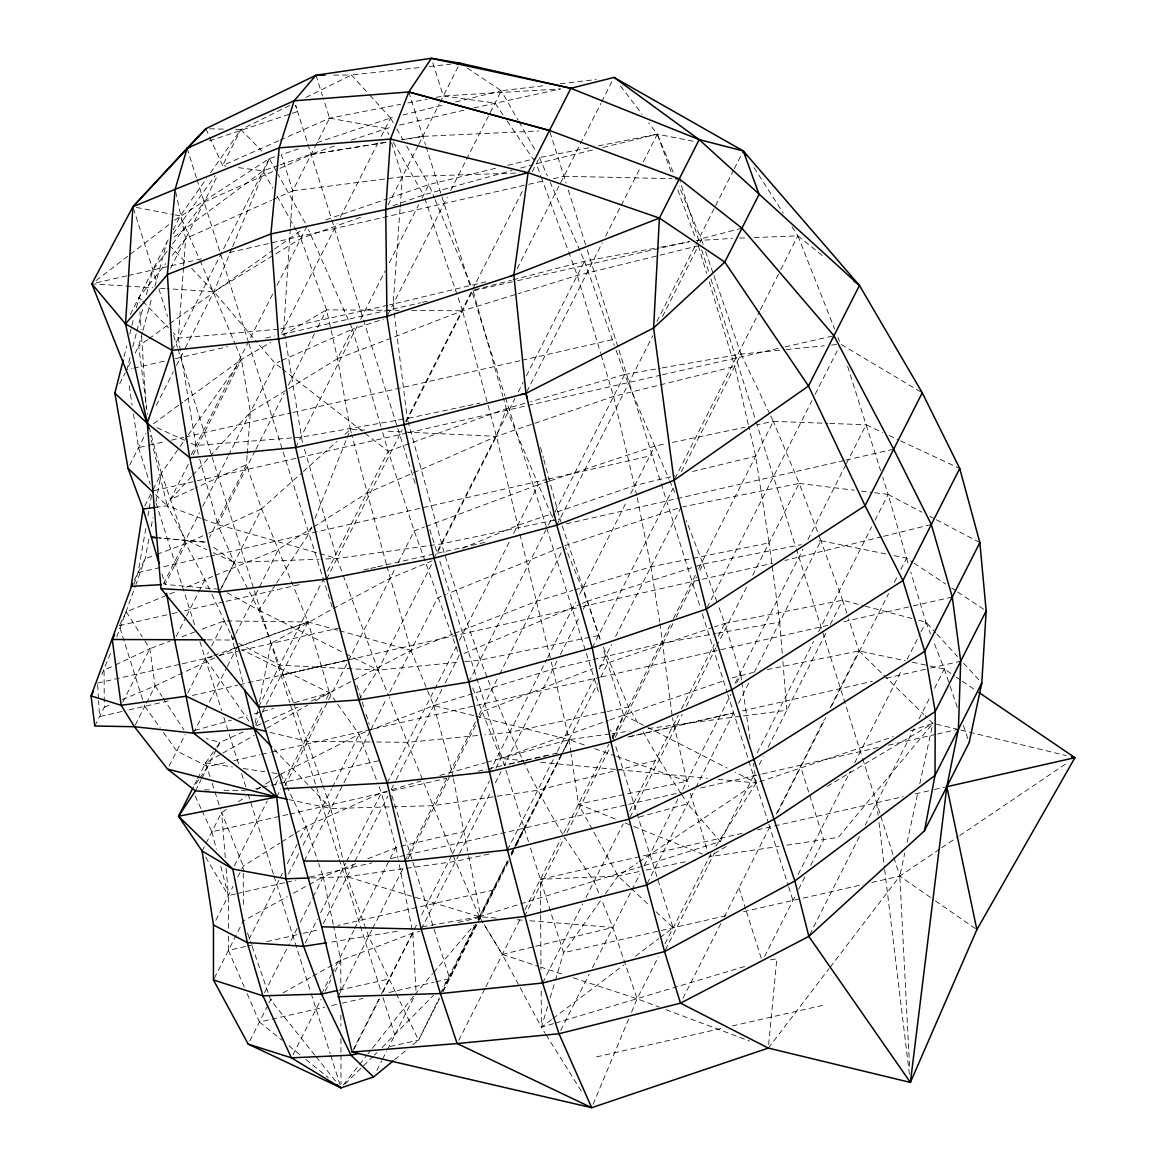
<?xml version="1.0" encoding="UTF-8"?>
<svg xmlns="http://www.w3.org/2000/svg" width="1166" height="1166" viewBox="0 0 1166 1166"><rect width="100%" height="100%" fill="white"/><g stroke="black" fill="none" stroke-linecap="round" stroke-linejoin="round"><path stroke-width="0.75" stroke-dasharray="5 3.75" d="M290.29 228.93L283.804 328.725L302.417 442.41M290.407 227.108L292.753 190.816L281.356 154.728L298.321 148.884M400.04 209.02L393.175 304.078L394.05 311.22M400.171 207.227L402.372 176.736L391.004 140.78M183.514 267.495L178.325 338.096L195.946 445.47L199.269 457.509M183.645 265.688L185.642 238.534L175.527 191.078M247.105 455.571L246.42 464.607L209.516 537.439M247.25 453.763L250.413 412.196L241.42 359.478L236.042 346.244M768.685 1044.517L776.818 958.816L770.303 959.88M133.871 584.545L138.127 572.55L145.823 528.242M147.965 515.853L148.898 510.519M149.19 508.77L151.653 494.573M148.854 539.1L145.123 558.733L135.999 584.428M151.216 526.609L152.906 517.689M155.953 501.628L161.374 473.075L179.039 447.992M255.135 723.212L257.613 710.823M259.377 701.961L271.037 643.559L331.742 609.381M909.567 1066.147L899.788 876.118L904.787 853.031M907.104 842.362L917.875 792.618M919.799 783.741L932.887 723.343L925.104 715.72M124.077 356.607L126.715 346.142M129.79 333.942L133.288 319.994M136.364 307.795L139.002 297.33L165.645 263.735M129.994 357.452L126.773 369.709L131.991 368.514M132.735 346.958L136.393 332.937M136.859 331.202L143.272 306.673M146.464 294.43L152.892 269.914L168.152 249.699M142.5 332.135L138.696 346.185L134.717 354.027M142.981 330.372L152.017 296.98M154.874 286.442L166.767 242.513M547.612 1006.462L541.418 1027.261L545.207 1033.338M550.177 997.79L554.827 982.195M555.337 980.46L563.586 952.724L601.292 899.613M116.76 636.884L135.402 586.148M429.788 529.612L437.25 553.223L496.468 436.361L506.365 408.654L503.42 398.204M110.406 653.558L101.631 675.056M311.643 526.915L308.975 533.634L276.531 583.131M314.98 518.52L346.36 439.538M347.031 437.862L350.368 429.467L337.513 358.691L326.538 309.85L300.799 238.534L297.286 232.238M231.888 248.431L213.888 291.689L184.622 349.436M232.588 246.769L269.273 158.591L279.519 155.165M593.086 1104.348L628.722 1018.909M631.52 1012.205L637.117 998.796L658.382 956.82M412.924 1044.751L418.55 1040.159L439.349 997.921M442.541 991.421L476.938 921.577M642.495 866.119L479.343 916.695L477.739 919.945L507.079 861.951M476.049 925.44L449.697 978.668L442.22 986.349M479.241 918.997L508.099 860.683M511.32 854.182L512.923 850.932M513.725 849.3L524.19 828.166M443.153 991.61L508.376 861.791M511.612 855.276L515.649 847.128M516.465 845.51L562.58 752.653L513.594 849.081M551.314 662.099L569.052 739.623L563.397 751.021L597.458 683.567M297.111 928.486L288.293 945.874M300.303 922.146L312.299 898.374M479.357 916.665L507.021 861.761M511.087 853.687L514.337 847.23M515.153 845.612L560.861 755.699M130.271 314.543L169.157 237.82M173.122 229.994L180.264 215.899L206.382 178.689M170.571 268.282L217.78 175.104M289.634 105.494L240.852 129.572L222.604 165.587L226.117 166.038M119.632 383.818L125.199 372.843M128.362 366.576L131.539 360.309M172.116 350.354L269.273 158.591L266.81 156.069M156.186 405.579L173.253 371.881M176.503 365.468L183.82 351.039M129.659 465.176L145.823 433.286M272.99 199.619L292.753 190.816L329.57 118.174L323.055 97.55M144.686 506L150.764 494.02M153.023 489.545L161.374 473.075L149.059 426.902M191.282 454.667L272.946 293.497M277.042 285.422L307.008 226.262L278.047 174.332M188.222 464.462L167.277 505.811L185.715 539.887L206.746 549.682M193.06 454.915L241.42 359.478L270.818 342.338M134.236 580.231L145.123 558.733L155.267 554.972M142.587 699.425L119.267 625.661L126.278 611.844L168.123 594.718M281.574 333.126L337.032 223.683M340.312 217.211L377.973 142.864M381.253 136.407L390.552 118.043L395.828 116.746M163.386 583.962L199.473 512.749M202.709 506.365L227.764 456.897M228.58 455.294L275.132 363.413L280.073 361.227M218.975 589.165L165.047 584.443L185.686 543.706L207.125 533.853M94.767 726.024L104.299 707.208L104.066 670.246L113.874 665.64M122.765 702.18L149.846 648.719L170.163 641.125M293.366 702.428L258.823 610.139L234.249 562.508L217.765 524.54L255.106 450.834M255.922 449.231L284.329 393.161M288.381 385.159L314.368 333.884M317.618 327.471L326.538 309.85L384.547 310.258M388.118 204.866L417.924 146.056M418.74 144.438L439.203 104.051M440.019 102.433L459.929 63.153M176.183 636.432L185.773 617.499M186.575 615.91L197.754 593.829M198.555 592.255L204.954 579.633L213.32 576.164M135.212 725.165L144.773 706.305L143.141 701.145M146.362 703.171L155.122 685.885L149.846 648.719L143.243 638.4M220.097 590.433L234.249 562.508L318.974 559.199M288.614 388.73L337.513 358.691L352.438 329.22L383.425 319.192M221.584 587.722L261.563 508.828L301.921 472.755M295.668 447.482L357.35 325.751M360.615 319.28L385.174 270.833M389.269 262.758L418.725 204.589M422.005 198.133L428.84 184.622L499.063 167.452M187.755 693.07L208.423 652.275M211.6 645.993L224.324 620.895L210.171 590.739M387.71 314.864L447.365 197.098M450.659 190.626L501.263 90.744L544.216 85.672M235.007 635.193L232.53 640.061L243.738 686.06M235.824 633.575L278.587 549.171L312.109 527.906M169.085 766.077L185.146 734.391M193.527 733.152L226.539 668.001M227.341 666.413L237.004 647.349L308.043 622.003L337.703 630.194M196.85 780.127L192.069 789.557L198.905 779.529M197.637 778.567L205.595 762.856L215.856 748.251M195.422 790.869L201.15 779.558M201.966 777.941L216.687 748.878M217.517 747.26L219.966 742.421L243.198 731.898M258.575 707.048L323.376 579.167M327.486 571.048L388.161 451.286L381.53 428.622M405.681 421.553L471.778 291.092L504.878 395.828M472.58 289.503L523.228 189.533M532.221 171.796L539.421 157.57L589.428 147.659M326.597 579.05L402.197 429.831M406.278 421.786L472.915 290.247L502.925 396.455M255.718 725.281L261.446 713.986M262.263 712.382L265.527 705.926M266.344 704.308L308.043 622.003L261.563 508.828L246.42 464.607L195.232 488.117M202.112 851.078L221.627 812.571L227.691 808.621M517.15 268.632L600.898 103.351M601.714 101.733L612.383 80.673M234.366 865.857L267.218 801.027M275.22 785.214L278.426 778.888M276.692 796.99L280.7 789.105M283.892 782.794L323.084 705.445M326.276 699.134L329.482 692.823L410.942 650.424L452.816 634.056M215.827 920.309L233.069 886.277M237.762 876.992L243.257 866.178L280.044 842.96M285.145 785.578L327.806 701.393M328.608 699.789L394.983 568.789M398.189 562.464L414.207 530.88L424.395 527.076M214.238 978.405L243.403 920.848L287.23 896.669M434.043 558.179L514.978 398.422M518.258 391.98L523.155 382.302M526.42 375.86L584.501 261.228L550.163 182.246M358.793 699.921L378.046 670.086L433.14 561.342M248.941 939.359L282.42 873.261M287.332 863.598L297.126 844.242M300.391 837.8L306.119 826.519L381.399 792.807L389.998 790.242M526.784 391.791L602.297 242.732M605.577 236.261L620.356 207.096M621.172 205.478L640.061 168.21M643.341 161.739L657.303 134.192L648.646 122.838M288.468 873.961L299.035 853.104M303.087 845.088L331.538 788.945M332.354 787.342L359.172 734.42L433.767 705.576L553.005 669.051L591.439 659.971M304.224 861.062L343.11 784.295M343.926 782.692L370.088 731.067M370.905 729.464L386.427 698.813M389.692 692.356L437.585 597.852L445.951 594.427M264.493 992.732L287.492 947.448M313.086 896.829L323.23 876.803L357.889 862.753M249.801 1040.976L268.209 1004.655M269.011 1003.066L270.614 999.918L273.733 998.154M305.244 943.105L317.385 919.129M320.635 912.73L345.748 863.161M346.564 861.557L381.399 792.807L377.58 782.794M387.185 782.998L456.197 646.809M459.477 640.338L510.329 539.975M513.608 533.489L538.313 484.721L548.588 481.325M323.317 923.574L387.957 795.984M391.222 789.528L395.318 781.453M396.134 779.85L441.943 689.412M445.223 682.955L459.142 655.496L414.207 530.88L388.161 451.286L363.836 432.382M468.849 682.052L545.95 529.889M548.414 525.035L554.171 513.667M554.987 512.049L624.685 374.49L614.948 347.031M656.881 321.524L695.198 245.895M696.015 244.292L714.773 207.271M715.589 205.668L733.516 170.265M734.332 168.647L743.296 150.953M556.794 525.166L652.741 335.793M662.521 316.496L698.347 245.793L577.287 275.468L518.156 293.672M699.906 242.703L701.466 239.628L679.035 186.064M321.524 994.044L331.217 974.922M332.033 973.318L353.837 930.279M354.639 928.675L389.371 860.129M390.187 858.526L395.842 847.376L381.399 792.807M293.06 1054.589L321.044 999.364M325.154 991.246L330.911 979.863M335.036 971.744L340.793 960.376L333.695 926.591M404.85 861.28L448.619 774.88M449.435 773.262L475.743 721.36M479.022 714.86L498.757 675.945M499.573 674.312L561.502 552.101M338.053 996.726L371.896 929.914M372.726 928.311L403.771 867.008M407.867 858.948L450.368 775.069M453.049 777.11L452 771.834L478.556 719.422M479.357 717.833L482.578 711.479L592.751 668.686M489.793 771.703L546.767 659.256M547.583 657.624L575.552 602.428M579.677 594.31L626.579 501.715M630.704 493.597L654.753 446.126L624.685 374.49L530.734 401.614M352.934 1050.435L379.256 998.475M382.55 991.975L416.743 924.492M421.611 914.873L451.665 855.567M452.481 853.964L489.356 781.176M495.929 768.19L500.87 758.439L608.244 720.486M354.231 1048.73L379.46 998.927M382.71 992.514L412.822 933.077L398.32 859.867M421.218 929.142L458.821 854.94M459.623 853.337L491.294 790.84M495.361 782.823L501.045 771.615M557.086 660.976L504.28 765.202L550.206 754.737L504.28 765.202L438.343 556.648M560.365 654.52L579.983 615.794M583.262 609.337L587.343 601.262L703.069 564.053L801.261 544.639M674.852 478.658L759.591 311.424M760.407 309.806L779.967 271.212M780.768 269.608L797.879 235.838L792.035 226.743M376.837 1070.505L381.748 1060.812M382.565 1059.209L386.646 1051.134M387.462 1049.517L416.087 993.038L432.571 973.727M592.211 647.844L673.19 488M681.41 471.793L741.037 354.085L713.869 275.497M507.458 849.941L554.098 757.885M557.392 751.414L594.296 678.554M599.207 668.861L611.523 644.565M615.619 636.476L681.133 507.181L564.708 545.746L447.613 593.742M440.384 993.563L474.475 926.314M511.145 853.906L512.778 850.684M600.694 677.169L607.996 662.754L712.79 627.454M390.1 1046.47L418.55 1040.159L439.874 998.081M458.792 1040.305L485.056 988.462M485.887 986.844L520.123 919.274M524.977 909.684L560.613 839.345M563.863 832.947L608.812 744.229M612.092 737.743L623.591 715.064L602.837 647.378M612.544 738.676L672.578 620.195M673.394 618.578L695.388 575.173M698.638 568.746L773.32 421.363L770.172 414.805M524.525 916.447L564.548 837.465L594.077 881.438L600.781 897.864M567.011 832.597L609.701 748.339M672.855 623.693L613.797 740.264L610.561 729.96M676.12 617.251L696.539 576.951M699.804 570.509L703.069 564.053L686.293 520.561M707.15 607.501L811.93 400.681M815.209 394.225L839.768 345.748M542.613 983.011L582.636 904M585.915 897.558L623.198 823.968M629.669 811.186L678.248 715.312M681.512 708.87L714.19 644.361M718.285 636.301L724.815 623.402L717.979 604.746M629.917 817.512L682.197 714.335M686.293 706.246L715.793 648.019M716.609 646.401L746.925 586.556M752.668 575.246L799.206 483.38L773.32 421.363L757.39 424.686M735.105 683.291L803.053 549.186M807.965 539.494L845.627 465.161M846.443 463.543L866.09 424.774L882.516 432.44M560.627 1030.525L589.194 974.149M592.459 967.707L630.966 891.713M631.783 890.081L640.017 873.844M644.128 865.726L677.869 799.133M682.795 789.397L730.98 694.295M736.693 683.014L740.774 674.968L724.815 623.402L714.51 626.871M647.217 883.537L695.009 789.222M695.825 787.604L735.309 709.7M738.588 703.2L749.286 682.11M754.213 672.374L820.908 540.747L799.206 483.38L682.897 506.831M757.128 752.945L813.62 641.46M818.532 631.768L871.745 526.74M875.01 520.269L888.113 494.428L882.735 477.433M664.926 943.906L711.012 853.731M665.378 949.969L714.583 852.842M644.23 865.58L720.326 841.517L755.189 772.708M759.241 764.707L763.293 756.705M768.161 747.1L826.184 632.584M830.279 624.495L842.581 600.213L820.908 540.747L815.544 541.811M682.97 998.3L720.85 923.545M724.144 917.044L771.367 823.837M776.221 814.247L824.406 719.174M830.163 707.791L858.978 650.92L848.6 618.811M777.664 812.6L825.805 717.586M831.518 706.319L888.623 593.596M894.337 582.315L897.601 575.873M900.866 569.431L906.58 558.164L888.113 494.428L873.888 492.65M798.112 874.485L850.568 770.974M854.663 762.885L902.192 669.08M907.104 659.373L920.222 633.488M921.038 631.87L925.964 622.178L910.763 572.01M764.605 956.426L795.387 895.663M798.637 889.264L805.108 876.482M810.778 865.289L823.735 839.709L800.517 766.295M809.656 934.797L860.246 834.929M865.143 825.266L914.115 728.619M919.012 718.941L929.623 698.011M934.52 688.348L944.314 669.007L933.164 640.571M561.677 754.096L569.037 739.667L610.416 733.822M715.822 846.195L756.224 782.954L893.433 736.65M227.108 592.794L258.823 610.139L275.54 584.632M199.882 778.101L207.694 766.645L226.845 762.273M210.55 172.728L240.852 129.572L261.854 151.012M216.891 746.794L219.966 742.421L206.338 738.603M180.089 446.52L187.362 436.201M188.396 434.714L241.42 359.478L184.243 401.221M605.475 893.724L618.053 876.016L637.569 862.869M173.093 233.798L215.229 175.745M172.51 243.942L204.123 202.053L273.296 171.315M768.35 1048.088L829.099 968.611M830.207 967.153L899.788 876.118L940.204 848.79M343.241 1085.05L366.78 1055.317M367.902 1053.904L371.254 1049.662M372.377 1048.249L414.965 994.452M172.32 255.325L185.642 238.534L271.343 200.363M910.588 730.863L932.887 723.343L838.383 837.305L786.117 845.292M433.752 972.357L473.79 925.454M478.497 919.93L480.858 917.176L468.105 852.929M191.384 476.675L170.469 499.5L193.585 488.889M192.609 475.334L208.597 457.874M209.822 456.518L250.413 412.196L287.084 389.677M382.011 1047.593L433.49 995.312M344.844 1084.103L373.047 1056.396M374.315 1055.143L376.88 1052.621M303.277 471.545L336.916 441.491M344.99 434.277L350.368 429.467L364.798 430.137M394.647 1059.705L407.298 1049.356M96.122 280.554L128.916 255.339M130.344 254.246L168.851 224.659M174.55 220.287L269.273 158.591L277.173 172.757M551.547 1019.609L541.418 1027.261L502.298 954.444L483.948 924.215L502.298 954.444L538.59 966.381M552.99 1018.516L623.897 964.938M635.485 956.193L658.63 938.703M660.073 937.61L673.103 927.772L614.89 743.646M174.069 237.077L263.064 170.848L278.353 165.528M153.446 423.695L182.77 402.285M147.543 339.772L138.696 346.185L147.441 414.338M149.015 338.708L168.181 324.818M169.653 323.74L273.019 250.151M274.491 249.116L301.105 230.416M941.705 847.784L958.175 836.649M959.662 835.628L1067.444 762.753M639.07 861.863L756.224 782.954L753.396 763.162M238.33 801.727L245.909 796.801M256.549 789.907L264.128 784.98M265.659 784.004L273.238 779.077M274.768 778.086L279.315 775.142M313.639 526.945L366.955 493.131L411.787 473.483M281.574 841.998L293.847 834.258M295.377 833.282L306.119 826.519L287.157 787.239M726.185 846.545L709.088 856.748L778.961 846.37M827.204 786.336L932.887 723.343M283.207 335.108L326.538 309.85M210.011 776.571L205.595 762.856L221.278 753.994M222.852 753.105L254.203 735.382M266.752 728.284L307.533 705.226M315.374 700.795L329.482 692.823L308.043 622.003L224.324 620.895L198.934 630.383M283.09 992.878L311.162 977.064M312.721 976.19L340.793 960.376L412.822 933.077L419.804 931.445M293.497 893.214L307.576 885.431M309.15 884.571L323.23 876.803L318.668 863.394M333.316 608.55L390.187 578.263L432.134 560.875M271.882 772.81L280.831 774.151L359.172 734.42L376.953 781.133M305.9 97.478L351.432 75.018L421.946 67.307M115.507 664.868L149.846 648.719M122.328 699.644L155.122 685.885L217.357 656.589M218.989 655.817L237.004 647.349M208.772 533.095L261.563 508.828M256.476 725.879L297.957 707.092M311.235 701.087L329.482 692.823L336.653 702.865M279.869 168.4L311.162 154.48L387.389 142.106L311.162 154.495M278.557 140.78L222.604 165.587L209.501 136.714M280.204 140.051L329.57 118.174L400.652 104.299M281.72 360.498L352.438 329.22L308.48 229.585M413.449 472.755L496.468 436.361L613.593 396.396L734.784 366.43L748.295 424.526M464.126 653.383L580.683 604.075M582.359 603.376L587.343 601.262L565.393 547.422M104.299 707.208L110.857 704.453M462.334 548.355L517.704 525.4L550.425 514.25M214.996 575.479L278.587 549.171M169.799 594.019L174.827 591.964M186.545 587.168L204.954 579.633L209.428 589.151M367.786 858.744L399.326 846.56M454.492 633.4L536.549 601.321L572.943 590.36M599.528 666.048L607.996 662.754M337.513 358.691L462.508 310.797L516.421 294.211M182.013 636.709L197.243 631.01M156.958 554.346L185.686 543.706L204.954 579.633M426.1 526.449L538.313 484.721L554.01 521.013M388.161 451.286L506.365 408.654L528.985 402.124M360.513 217.328L300.799 238.534L213.888 291.689L167.219 288.687M392.927 205.814L423.637 194.897L512.034 170.455M212.095 656.108L205.245 658.557L248.883 721.069M213.815 655.511L236.086 647.582M237.791 646.97L308.043 622.003M609.949 719.888L725.267 680.274M280.044 164.945L334.394 146.042M351.374 140.139L392.417 126.7M732.161 677.912L753.119 672.447M325.882 219.82L387.666 198.701M389.386 198.118L428.84 184.622L434.437 198.045M557.319 511.889L634.814 485.479L675.099 475.713M317.108 142.602L390.552 118.043L393.219 122.692M209.545 140.794L290.684 113.831M292.404 113.262L297.578 111.528L295.639 105.392L307.358 142.471M550.308 480.756L654.753 446.126L665.363 443.911M574.663 589.836L650.89 566.851L769.05 542.89L755.655 456.197L748.703 426.275M555.337 1023.121L746.546 965.914M391.732 789.732L420.999 781.045M439.946 775.419L485.187 762.71M553.602 1023.631L541.418 1027.261L541.141 987.558M194.664 730.441L231.436 720.18M238.432 718.227L247.192 715.778M254.188 713.825L261.199 711.872M262.948 711.377L273.456 708.447M294.459 702.588L329.482 692.823L241.872 649.739M520.706 168.05L532.833 164.697M486.936 762.229L569.052 739.623L584.428 745.059M639.07 817.089L687.605 803.826L720.326 841.517M474.664 289.795L511.276 280.277M513.025 279.825L584.501 261.228L658.936 247.484M741.94 228.201L698.463 239.453L679.836 180.57M680.769 793.157L659.242 759.62L537.701 790.271L495.113 796.553M402.853 115.011L445.033 104.619M455.571 102.01L501.263 90.744L518.127 120.273M881.904 536.739L784.951 560.452M883.668 536.302L931.328 524.511M507.837 165.31L535.923 158.43M592.415 150.035L536.302 163.736L540.645 175.585M602.939 147.47L657.303 134.192L695.913 141.713M502.298 954.444L533.882 946.734M535.646 946.296L612.85 927.436L637.117 998.796L659.271 1007.118M692.604 471.472L755.655 456.197M485.887 281.822L389.648 304.865M593.188 659.548L663.06 643.034L716.084 633.502M458.18 922.481L480.858 917.176M401.075 846.152L463.849 831.518M399.501 125.068L464.942 109.998M473.79 107.957L560.744 88.907M348.896 659.781L281.064 675.26L581.091 606.888M126.73 275.876L91.837 283.834L152.863 287.754M128.464 275.497L201.572 258.823M229.454 252.483L526.945 184.68M528.694 184.315L544.566 180.672M553.369 178.689L563.95 176.255M133.711 368.135L166.694 360.615M175.352 358.647L227.516 346.754M265.892 338.023L274.651 336.012M281.662 334.423L420.547 302.781M422.311 302.358L427.601 301.178M473.527 290.713L515.838 281.05M517.587 280.685L689.704 241.449M133.463 413.974L138.55 447.642L147.208 445.66M148.927 445.281L164.523 441.71M171.446 440.15L183.572 437.367M185.292 436.988L291.427 412.793M293.176 412.414L520.24 360.658M521.974 360.294L615.415 338.971M153.999 490.653L195.567 481.164M197.287 480.786L406.817 433.052M408.596 432.63L660.656 375.204M662.405 374.811L783.217 347.293M784.966 346.885L833.967 335.721M138.127 572.564L208.262 556.576M209.997 556.182L546.475 479.503M548.224 479.139L652.231 455.41M119.267 625.676L170.382 614.016M172.145 613.622L177.436 612.412M184.476 610.809L224.397 601.714M226.131 601.321L300.77 584.312M363.661 569.985L368.922 568.789M370.671 568.396L375.933 567.186M377.682 566.793L486.703 541.957M566.151 523.869L844.169 460.512M845.933 460.104L893.666 449.231M97.565 683.087L180.57 664.168M182.333 663.775L212.168 656.968M219.091 655.394L239.875 650.657M241.61 650.264L338.854 628.11M122.153 711.464L99.533 716.624L98.6 700.737M129.105 709.875L171.213 700.285M192.361 695.475L237.777 685.112M239.511 684.719L345.398 660.597M582.84 606.509L772.694 563.251M233.812 760.698L259.799 754.766M261.534 754.373L270.191 752.405M271.926 752.012L599.586 677.344M601.335 676.965L829.857 624.889M844.053 621.653L911.477 606.291M913.255 605.897L952.287 597.007M255.704 788.77L260.892 787.589M262.627 787.196L269.55 785.607M271.284 785.214L380.655 760.305M201.966 810.691L211.862 831.824L287.973 814.48M289.693 814.087L386.923 791.933M392.155 790.752L446.476 778.378M478.002 771.192L486.761 769.196M488.525 768.788L502.531 765.596M627.906 737.029L733.662 712.936L627.891 737.043M742.421 710.939L872.314 681.352M886.452 678.131L928.879 668.468M930.643 668.06L960.697 661.209M235.445 893.943L228.361 895.575L228.39 929.156M236.989 893.593L285.014 882.647M286.763 882.268L295.756 880.199M309.602 877.051L372.071 862.825M391.193 858.467L405.098 855.29M406.832 854.897L681.308 792.355M700.679 787.968L760.567 774.311M762.331 773.903L879.645 747.173M888.405 745.176L935.657 734.42M937.406 734.026L958.408 729.231M244.277 987.034L228.419 950.377L245.837 946.413M247.586 946.02L252.803 944.824M266.752 941.647L301.542 933.718M493.612 889.964L337.907 925.44M540.616 913.59L540.368 879.31L743.296 833.078M757.404 829.857L903.14 796.684M915.208 793.9L933.252 789.848M934.534 789.499L946.836 786.7M303.277 933.325L318.857 929.783M247.163 993.694L259.406 1022.028L324.76 1007.133M331.683 1005.558L340.341 1003.576M342.075 1003.197L362.845 998.46M388.846 992.528L434.058 982.238M435.793 981.83L449.712 978.668L390.945 792.851M725.864 915.747L563.586 952.724L530.122 846.91M743.442 911.739L863.015 884.498M871.774 882.502L899.788 876.118L933.879 899.802M596.526 1056.892L723.561 1027.946M732.379 1025.934L825.892 1004.626M387.884 305.273L280.234 329.045M338.854 990.182L389.123 978.988M488.962 854.037L455.571 861.353L405.753 868.408M605.533 711.916L509.731 732.35L484.692 734.799M607.297 711.552L628.591 707.004L639.405 725.573M444.1 552.48L407.24 418.477L479.882 403.13M639.055 871.57L618.053 876.016L540.368 879.31M646.066 870.084L688.086 861.193M587.343 601.262L600.548 640.557L559.913 519.001L441.258 543.939L337.003 558.499L320.781 559.126M672.447 442.424L745.001 427.281M598.464 635.499L479.955 660.145L462.071 661.894M767.243 669.575L858.978 650.92L905.195 660.728M598.362 145.881L657.303 134.192L674.123 174.361M724.815 623.402L842.581 600.213L863.423 605.708M407.75 102.899L427.31 99.095M436.186 97.361L443.299 95.962L560.074 88.937M660.699 247.148L689.062 241.916M696.146 240.604L732.394 238.403M717.848 633.182L779.704 622.061L769.05 542.89M397.198 931.299L328.214 942.551M422.194 926.853L479.343 916.695L497.386 918.152M624.685 374.49L660.481 368.208M662.273 367.902L741.037 354.085L784.485 349.742M403.698 419.104L300.872 437.206L195.946 445.47L186.21 441.025M422.835 136.335L401.57 139.789L422.821 136.364L538.634 130.986M493.335 796.815L433.009 805.706L391.776 806.828M612.208 733.56L630.194 731.038M648.165 728.517L741.78 716.128M311.147 877.925L347.045 876.715L403.975 868.655M155.224 507.399L167.277 505.811L200.931 518.302M743.587 715.895L786.817 710.283L782.75 659.869M292.753 190.816L402.372 176.736L517.31 173.049M560.321 83.763L596.132 79.536M429.19 66.506L450.878 64.145M786.292 349.552L824.304 345.763M831.533 345.034L838.777 344.305M238.841 643.413L279.782 665.203L378.046 670.086L460.279 662.069M477.535 735.498L407.794 742.319L371.998 741.97M278.441 329.206L178.325 338.096L173.413 332.995M739.667 238.126L746.954 237.835M754.227 237.543L797.879 235.838L824.464 257.249M288.92 799.599L330.853 808.504L389.998 806.887M333.709 75.12L351.432 75.018L368.543 93.834M386.369 310.273L399.064 310.36M411.744 310.447L462.508 310.797L496.468 436.361L519.468 532.468M207.184 639.857L232.53 640.061L231.32 634.814M370.205 741.955L307.562 741.343L269.608 732.248M563.95 176.27L672.082 178.675M204.487 789.819L211.585 789.98M223.989 790.242L245.268 790.708M223.362 129.135L205.857 128.697L208.772 135.11M235.605 129.441L240.852 129.572M773.32 421.363L827.889 423.375M829.711 423.433L866.09 424.774M388.249 431.245L496.468 436.361M160.048 288.221L165.426 288.57M517.223 919.741L522.645 920.178M529.86 920.761L612.85 927.436L601.452 899.511M205.26 542.146L158.547 537.876L207.052 542.307M526.23 760.873L500.87 758.439L472.23 686.774M540.718 762.273L707.325 778.261M718.198 779.311L756.224 782.954L735.192 772.198M799.206 483.38L854.328 490.23M861.441 491.105L872.11 492.431M238.432 167.642L263.064 170.848L272.713 188.163M205.595 762.856L232.471 766.893M243.213 768.511L264.711 771.732M329.57 118.174L385.348 128.318L388.905 134.513M136.407 207.431L173.238 214.544M175.002 214.879L180.264 215.899L199.269 258.735M820.908 540.747L886.947 554.171M894.089 555.628L906.58 558.164L912.584 562.143M912.308 662.23L928.311 665.626M930.089 666.005L944.314 669.007L954.823 676.149M936.4 724.188L959.195 729.697M960.944 730.12L1066.161 755.568M386.864 566.108L410.942 650.424L433.767 705.576L474.168 715.749M475.932 716.186L569.052 739.623M865.172 606.16L912.06 618.519M919.012 620.341L925.964 622.178L935.671 632.759M339.437 630.675L410.942 650.424M202.622 518.928L217.765 524.54L317.997 553.078M319.732 553.573L337.003 558.499L342.6 573.716M322.705 784.995L330.853 808.504L347.045 876.715L479.343 916.695L483.015 922.743L479.226 916.447M540.324 966.949L564.519 974.922M573.162 977.764L637.117 998.796M594.675 748.674L615.182 755.918M616.887 756.53L686.92 781.278L688.421 786.423M666.092 1009.683L749.607 1041.049M615.284 818.998L578.438 804.161L571.136 753.965M625.34 823.036L632.045 825.732M633.721 826.417L702.384 854.051M156.987 427.674L184.578 440.282M889.09 435.501L898.942 440.107M900.589 440.865L959.72 468.455M213.218 552.699L234.249 562.508L211.338 545.499M258.823 610.139L344.203 653.077M345.821 653.878L378.046 670.086L388.424 695.286M207.694 766.645L176.736 750.977L161.272 729.362M623.591 715.064L646.226 726.651M647.844 727.482L727.103 768.059M888.113 494.428L921.912 512.165M929.958 516.392L934.782 518.928M936.4 519.774L979.848 542.598M920.717 391.863L840.584 344.13L837.917 337.368M914.086 563.134L945.626 584.049M951.631 588.028L956.135 591.016M957.636 592.007L986.174 610.926M467.304 68.08L501.263 90.744M956.324 677.169L960.828 680.23M962.329 681.25L974.339 689.398M935.365 900.837L976.875 929.652M280.86 367.858L275.132 363.413L258.648 344.101M282.289 368.981L362.407 431.274M259.406 1022.028L281.924 1040.189M288.949 1045.858L300.201 1054.953M305.842 1059.486L328.346 1077.661M629.844 887.107L618.053 876.016L593.071 830.717M631.156 888.346L648.194 904.364M656.064 911.754L673.103 927.772M155.501 494.588L167.277 505.811L150.225 435.516M858.978 650.92L923.807 714.452M141.45 299.881L139.002 297.33L139.352 302.723M142.689 301.149L168.487 327.908M169.259 245.108L186.618 263.21M191.574 268.399L213.888 291.689L257.467 342.717M274.214 749.49L309.456 786.205M310.71 787.516L330.853 808.504M936.881 634.085L957.519 656.589M963.597 663.206L981.801 683.057M369.768 95.189L390.552 118.043M314.893 1055.245L270.614 999.918L251.681 944.912M316.03 1056.658L337.601 1083.622M620.516 85.949L642.145 114.326M144.773 706.305L160.238 727.919M337.674 704.293L359.172 734.42M503.071 114.909L495.011 103.074L443.299 95.962L431.391 58.3M507.093 120.827L533.285 159.305M155.122 685.885L162.074 696.496M163.065 698.011L183.922 729.843M754.023 167.627L783.26 213.101M681.746 794.687L687.605 803.826M126.278 611.844L142.296 636.928M546.154 1034.854L583.146 1094.043M205.726 857.214L228.347 895.532M643.02 731.767L659.242 759.62M396.79 128.887L403.013 139.731M406.584 145.925L428.84 184.622M393.365 142.267L423.637 194.897M519.016 121.832L535.879 151.361M562.755 834.317C510.11 747.158 474.81 651.051 444.669 554.185M277.1 196.034L296.412 230.664M592.211 829.157L578.438 804.161L686.92 781.278L672.447 717.862M280.831 774.151L286.37 785.607M741.037 354.085L769.385 413.158M224.324 620.895L233.273 639.566M395.318 991.858L368.631 936.371L347.045 876.715M396.09 993.476L418.55 1040.159M195.116 796.057L201.208 809.058M199.998 260.382L235.372 344.597M539.421 157.57L547.291 175.672M654.753 446.126L669.007 479.124M669.721 480.771L674.706 492.329M479.343 916.695L455.571 861.353L389.109 696.962M603.361 647.13L628.591 707.004M506.365 408.654L538.313 484.721M435.137 199.721L472.215 288.57M797.879 235.838L834.579 328.899M925.964 622.178L930.541 633.881M657.303 134.192L671.601 173.078M677.825 189.985L695.854 239.03M343.227 575.406L378.046 670.086M703.069 564.053L717.367 603.055M541.272 177.276L567.973 250.078M568.6 251.769L577.287 275.468L600.621 353.211M293.978 704.118L322.122 783.319M584.501 261.228L614.336 345.311M701.466 239.628L703.244 244.743M705.605 251.579L713.286 273.791M161.374 473.075L185.686 543.706M247.542 932.873L251.098 943.192M306.119 826.519L318.099 861.718M944.314 669.007L949.518 684.413M950.101 686.118L957.621 708.36M963.408 725.471L969.179 742.582M424.788 198.307L462.508 310.797M842.581 600.213L848.046 617.12M212.227 783.421L220.52 809.131M847.638 366.43L880.592 470.641M701.713 249.772L708.782 272.115M710.954 278.995L755.524 419.92M756.064 421.64L795.678 546.898M796.232 548.618L822.074 630.34M822.613 632.059L862.024 756.676M862.563 758.381L880.359 814.655M880.898 816.36L893.316 855.64M893.856 857.345L899.788 876.118M550.017 132.181L566.108 183.149M568.294 189.985L586.731 248.373M587.3 250.049L700.183 607.092M702.34 613.87L727.147 692.385M727.701 694.076L768.336 822.628M768.89 824.333L788.099 885.111M788.639 886.801L792.953 900.473M738.967 887.807L745.978 909.99M746.517 911.695L762.17 961.221M408.8 91.968L425.546 144.992M426.115 146.683L470.685 287.681M505.432 397.533L546.227 526.595M546.781 528.256L599.164 693.989M315.986 75.222L322.501 95.831M307.911 144.176L331.304 218.202M331.858 219.908L415.329 483.905M505.898 770.274L529.583 845.204M187.099 148.242L196.427 177.757M196.981 179.491L220.155 252.789M220.695 254.465L247.833 340.297M248.912 343.708L332.441 607.865M356.927 685.287L363.909 707.368M366.066 714.175L369.287 724.363M133.449 208.452L156.696 281.968M158.882 288.847L167.583 316.394M173.603 335.4L177.349 347.279M177.888 348.969L289.664 702.442M290.203 704.133L338.738 857.651M339.277 859.342L381.894 994.117M382.973 997.528L394.822 1035M138.55 447.627L150.079 484.094M156.069 503.027L195.64 628.168M199.911 641.664L221.715 710.633M223.857 717.425L238.913 765.042M241.624 773.612L247.046 790.737M248.125 794.163L273.485 874.34M274.025 876.03L310.622 991.8M311.176 993.534L330.182 1053.627M330.721 1055.332L339.918 1084.453M906.58 558.164L908.154 563.353M698.347 245.793L706.669 273.369M709.278 281.983L734.784 366.43M601.146 354.93L613.593 396.396L636.913 496.089M304.486 449.347L337.003 558.499M690.447 793.274L708.083 853.308M352.438 329.22L381.02 426.873M162.001 573.949L165.047 584.443M199.736 459.229L217.765 524.54M433.767 705.576L452 771.834M386.398 564.373L351.709 434.626M540.572 447.482L543.414 457.947M543.881 459.695L559.913 519.001M350.368 429.467L351.272 432.907M211.862 831.824L216.322 849.037M220.782 866.265L228.361 895.561L226.16 868.481M519.905 534.232L550.891 660.364M323.23 876.803L333.316 924.813M453.385 778.859L467.741 851.151M395.842 847.376L397.97 858.089M637.263 497.853L650.89 566.851L659.665 621.769M659.941 623.548L672.228 716.084M129.193 385.64L132.122 405.141M568.979 739.288L570.859 752.201M740.774 674.968L741.547 680.361M741.809 682.168L750.044 739.754M394.268 313.013L407.24 418.477M876.57 802.704L878.1 815.34M878.975 822.555L884.426 867.679M884.644 869.486L909.524 1075.212M779.704 622.061L782.605 658.061M225.286 857.651L221.627 812.571L243.257 866.178L243.271 871.468M139.935 311.716L141.115 329.701M141.596 336.901L146.304 408.829M97.667 684.85L98.498 698.973M412.822 933.077L416.087 993.038M540.63 915.397L541.009 969.529M243.271 873.232L243.373 906.74M340.793 960.376L340.851 993.155M340.88 1015.018L340.895 1025.949M340.924 1038.702L340.953 1053.262M340.953 1055.084L340.997 1084.234M228.405 936.225L228.419 950.377M557.275 753.119L551.984 754.329L557.275 753.134"/><path stroke-width="1.5" d="M393.248 1060.856L373.572 1076.961L341.011 1087.878L248.212 1044.124L213.451 979.965L213.465 924.959L202.112 851.078L178.544 816.244L192.069 789.557M147.003 419.629L160.995 588.684L219.31 591.978L326.597 579.05L434.043 558.179L556.794 525.166L674.035 480.275L808.49 386.019L859.444 285.437L699.177 139.599L570.859 88.295L459.929 63.153L431.391 58.3L315.986 75.222L205.857 128.697L187.099 148.257L175.148 189.315L167.394 274.549L172.116 350.354L189.737 457.742L219.31 591.978L258.575 707.048L283.542 788.741L321.67 926.795L352.103 1052.067L457.159 1043.555L558.995 1033.746L680.507 1003.168L808.84 936.4L924.478 830.819L969.179 742.582L981.801 683.057L986.174 610.926L979.848 542.598L959.72 468.455L922.262 392.782L859.444 285.437L743.296 150.953L699.177 139.599L659.402 218.071L653.616 327.967L674.035 480.275L706.319 609.118L753.848 759.401L794.848 880.957L808.84 936.4L910.398 1082.427L976.875 929.652L1074.935 757.681L978.842 692.458M148.519 428.49L125.52 323.944L132.909 206.746L175.148 189.315L279.184 147.863L390.464 139.075L528.096 172.714L659.402 218.071L724.786 262.059L808.49 386.019L865.055 505.694L902.921 580.566L924.725 651.4L935.219 711.508L935.015 775.419L924.478 830.819M205.857 128.697L132.909 206.746L187.099 148.242L294.182 100.786L408.8 91.968L549.507 130.446L679.282 178.835L741.94 228.201L833.967 335.721L893.666 449.231L931.328 524.511L952.287 597.007L960.697 661.209L958.408 729.231L946.836 786.7L910.398 1082.427L768.35 1048.088L680.507 1003.168L664.547 951.587L629.101 819.13L610.94 741.838L592.211 647.844L556.794 525.166L525.953 393.408L513.871 275.103L528.096 172.714L570.859 88.295L614.03 77.422L743.296 150.953L746.225 155.501M158.97 563.455L143.17 508.988L128.041 468.368L114.866 393.219L123.202 360.09M659.402 218.071L513.871 275.103L386.923 316.409L278.601 339L172.116 350.354L147.237 423.229L189.737 457.742L295.668 447.482L404.121 424.643L525.953 393.408L653.616 327.967L724.786 262.059L759.081 194.358L743.296 150.953M266.154 731.417L254.086 728.517L193.527 733.152L134.425 726.724L94.767 726.024L91.065 695.913L132.676 583.306M570.859 88.295L431.391 58.3L408.8 91.968L390.464 139.075L385.742 209.559L386.923 316.409L404.121 424.643L434.043 558.179L468.849 682.052L507.458 849.941L542.613 983.011L558.995 1033.746L591.687 1107.7L768.35 1048.088M287.186 799.22L276.692 796.99L195.422 790.869L167.554 769.094L134.425 726.724L121.177 705.313L112.271 639.493L114.603 634.887M93.499 691.103L91.065 695.913L121.177 705.313L186.166 696.204L254.086 728.517L271.693 746.867M922.262 392.782L865.055 505.694L706.319 609.118L592.211 647.844L468.849 682.052L358.793 699.921L258.575 707.048L160.995 588.684M959.72 468.455L902.921 580.566L731.825 689.762L610.94 741.838L489.793 771.703L387.185 782.998L283.542 788.741M979.848 542.598L924.725 651.4L753.848 759.401L629.101 819.13L507.458 849.941L404.85 861.28L304.224 861.062M986.174 610.926L935.219 711.508L774.399 819.042L646.416 885.14L524.525 916.447L421.218 929.142L321.67 926.795M981.801 683.057L935.015 775.419L794.848 880.957L664.547 951.587L542.613 983.011L440.384 993.563L338.053 996.726M114.866 393.219L147.237 423.229L91.837 283.819L132.909 206.746M309.354 877.983L286.02 878.77L232.763 869.02L178.544 816.244L195.422 790.869M91.837 283.819L125.52 323.944L167.394 274.549L270.891 233.972L385.742 209.559L528.096 172.714L524.496 172.83M315.986 75.222L294.182 100.772L279.184 147.863L270.891 233.972L278.601 339L295.668 447.482L326.597 579.05L358.793 699.921L387.185 782.998L421.218 929.142L440.384 993.563L457.159 1043.555L591.687 1107.7L352.103 1052.067M187.099 148.257L190.554 147.091M510.373 275.948L513.871 275.103M337.12 990.575L321.524 994.044L262.933 995.822L213.451 979.965M358.079 1053.568L350.966 1055.157L291.413 1057.839L248.212 1044.124M520.648 394.531L525.953 393.408L527.367 398.641M178.544 816.244L276.692 796.99L286.02 878.77L303.612 946.311L321.524 994.044L350.966 1055.157L373.572 1076.961M326.465 942.813L303.612 946.311L247.309 942.58L213.465 924.959M155.224 507.399L143.17 508.988L131.131 586.367L161.476 584.647M456.314 63.547L459.929 63.153M317.764 75.207L324.848 75.163M112.271 639.493L205.362 639.842M675.682 178.748L679.282 178.835M156.783 537.643L151.361 537.22L156.754 537.715M1071.423 756.836L1074.935 757.681L946.836 786.7L976.875 929.652M167.554 769.094L276.692 796.99L254.086 728.517L244.598 689.602M408.8 91.968L549.448 130.548M125.52 323.944L172.116 350.354M202.112 851.078L232.763 869.02L247.309 942.58L262.933 995.822L291.413 1057.839L341.011 1087.878L336.785 1084.467M614.03 77.422L699.177 139.599M276.692 796.99L193.527 733.152L174.579 639.58L166.578 593.334M853.847 280.919L859.444 285.437M128.041 468.368L152.892 492.081"/></g></svg>
